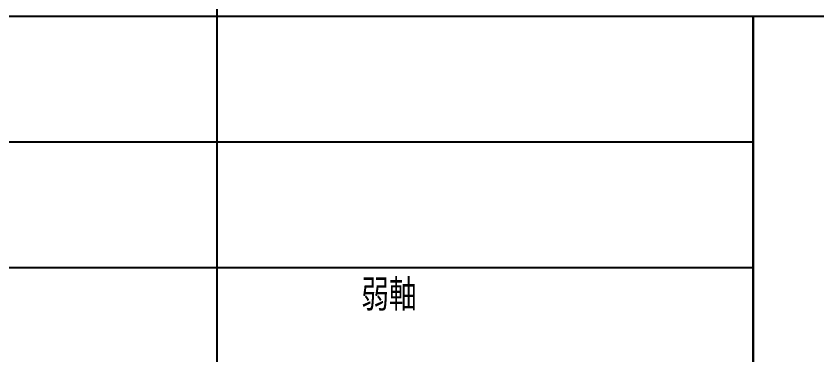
# Model space of a CAD drawing. Extents: x -668440 to 1010955, y -1678500 to 210463.
# Drawn here: x -380753 to -357829, y -884890 to -875179 of the extents above; entities that cross this region are included whole.
import ezdxf
from ezdxf.enums import TextEntityAlignment as Align

# ---------------------------------------------------------------- set-up
doc = ezdxf.new("R2010")
doc.units = 0
doc.header["$MEASUREMENT"] = 0
doc.layers.get('0').update_dxf_attribs({"color": 3, "linetype": 'CONTINUOUS'})
doc.layers.get('Defpoints').update_dxf_attribs({"color": 251, "linetype": 'CONTINUOUS'})
doc.layers.add('00_ADDL', color=253, linetype='CONTINUOUS', plot=False)
doc.layers.add('_1-1_L-CL', color=3, linetype='CONTINUOUS')
doc.layers.add('_1-B_TXT1', color=3, linetype='CONTINUOUS')
doc.styles.add('S020', font='simplex.shx', dxfattribs={"width": 0.8, "height": 100, "bigfont": 'extfont2.shx'})

# ---------------------------------------------------------------- blocks, each defined once
blk = doc.blocks.new('剛接合部C1Y')
at = {"layer": '00_ADDL'}
blk.add_line((-203033.16853, -397002.59222), (-203033.16853, -392142.59222), dxfattribs=at)
at = {"layer": '_1-1_L-CL'}
for p, q in [((-209119.32027, -392142.59222), (-203033.16853, -392142.59222)), ((-203033.16853, -392142.59222), (-203033.16853, -399027.59222)), ((-209119.32027, -392502.59222), (-203033.16853, -392502.59222)), ((-209119.32027, -392862.59222), (-203033.16853, -392862.59222))]:
    blk.add_line(p, q, dxfattribs=at)
at = {"layer": 'Defpoints'}
for p, q in [((-204569.24126, -376150.73644), (-204569.24126, -393525.7562)), ((-233913.84825, -392142.59222), (-194214.20716, -392142.59222))]:
    blk.add_line(p, q, dxfattribs=at)
at = {"layer": '_1-B_TXT1', "style": 'S020', "width": 0.8}
blk.add_text('弱軸', height=90, dxfattribs=at).set_placement((-204076.2444, -393013.51949), align=Align.BOTTOM_CENTER)

msp = doc.modelspace()

# ---------------------------------------------------------------- block references
at = {"xscale": 10, "yscale": 10, "zscale": 10}
msp.add_blockref('剛接合部C1Y', (1670698.6842, 3046247.35843, 5600), dxfattribs=at)

doc.saveas('drawing.dxf')
